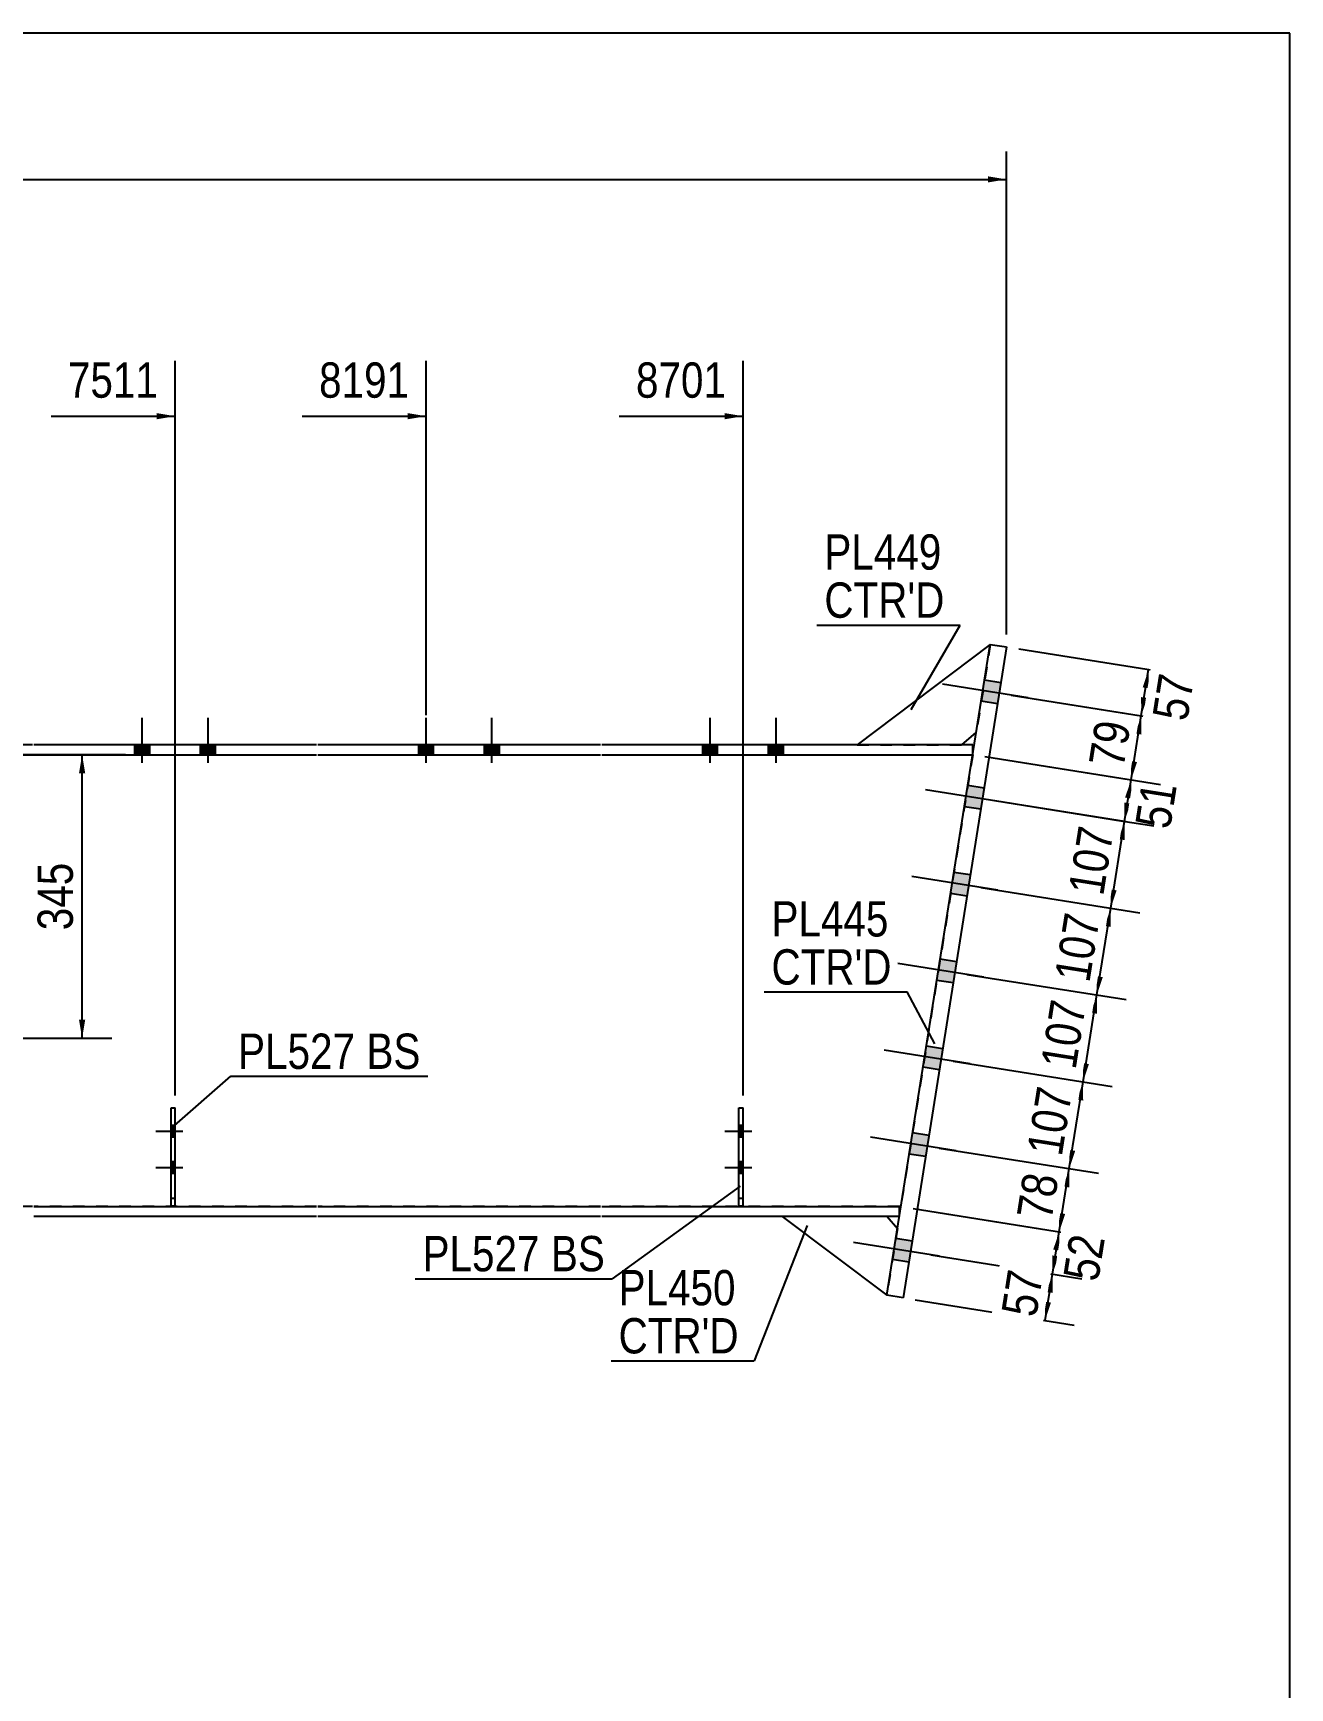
# Model space of a CAD drawing. Header units: millimetres. Extents: x -26 to 377, y -200 to 77.
# Drawn here: x 275 to 377, y -57.4 to 76.9 of the extents above; entities that cross this region are included whole.
import ezdxf

# ---------------------------------------------------------------- set-up
doc = ezdxf.new("R2010")
doc.units = ezdxf.units.MM
doc.linetypes.add('DXK_LINE_DOT1', pattern=[1.8814, 0.9407, -0.9407])
doc.linetypes.add('DXK_LINE_DOT2', pattern=[3.9198, 1.9599, -1.9599])
doc.styles.add('Arial Narrow', font='ARIALN.TTF', dxfattribs={"height": 0.2})

# ---------------------------------------------------------------- blocks, each defined once
blk = doc.blocks.new('Unknown-627307288-1211')
at = {"color": 5, "linetype": 'Continuous'}
for p, q in [((376.96, 76.87), (-23.04, 76.87)), ((376.96, -200.13), (376.96, 76.87))]:
    blk.add_line(p, q, dxfattribs=at)
blk = doc.blocks.new('Bolt-627307288-1239 - 1232')
at = {"linetype": 'Continuous'}
for points in [[(286.54, -12.7), (286.54, -11.76), (286.21, -11.76), (286.21, -12.7)], [(286.54, -15.65), (286.54, -14.71), (286.21, -14.71), (286.21, -15.65)]]:
    blk.add_hatch(color=3, dxfattribs=at).paths.add_polyline_path(points)
at = {"color": 3, "linetype": 'Continuous'}
for p, q in [((286.54, -11.76), (286.21, -11.76)), ((287.17, -12.23), (284.97, -12.23)), ((286.54, -12.7), (286.21, -12.7)), ((286.54, -14.71), (286.21, -14.71)), ((287.17, -15.18), (284.97, -15.18)), ((286.54, -15.65), (286.21, -15.65))]:
    blk.add_line(p, q, dxfattribs=at)
blk = doc.blocks.new('Part-627307288-1352 - 1232')
at = {"color": 2, "linetype": 'Continuous'}
for p, q in [((123.25, -18.33), (123.25, 18.33)), ((345.4, -18.33), (345.28, -18.33))]:
    blk.add_line(p, q, dxfattribs=at)
at = {"color": 7, "linetype": 'DXK_LINE_DOT1'}
for p, q in [((123.25, 18.33), (131.25, 18.33)), ((131.35, 18.33), (154.28, 18.33)), ((154.38, 18.33), (200.14, 18.33)), ((200.24, 18.33), (228.87, 18.33)), ((228.97, 18.33), (274.98, 18.33)), ((275.08, 18.33), (298.01, 18.33)), ((298.11, 18.33), (321.04, 18.33)), ((321.14, 18.33), (351.23, 18.33)), ((351.23, 18.33), (345.4, -18.33)), ((131.25, -18.33), (123.25, -18.33)), ((154.28, -18.33), (131.35, -18.33)), ((200.14, -18.33), (154.38, -18.33)), ((228.87, -18.33), (200.24, -18.33)), ((274.98, -18.33), (228.97, -18.33)), ((298.01, -18.33), (275.08, -18.33)), ((321.04, -18.33), (298.11, -18.33)), ((345.28, -18.33), (321.14, -18.33))]:
    blk.add_line(p, q, dxfattribs=at)
blk = doc.blocks.new('Part-627307288-1456 - 1232')
at = {"color": 2, "linetype": 'Continuous'}
for p, q in [((335.78, -19.13), (344.26, -25.52)), ((344.28, -19.13), (345.12, -20.12))]:
    blk.add_line(p, q, dxfattribs=at)
at = {"color": 7, "linetype": 'DXK_LINE_DOT1'}
for p, q in [((344.28, -19.13), (335.78, -19.13)), ((345.12, -20.12), (344.26, -25.52))]:
    blk.add_line(p, q, dxfattribs=at)
blk = doc.blocks.new('Part-627307288-1427 - 1232')
at = {"color": 2, "linetype": 'Continuous'}
for p, q in [((344.26, -25.52), (352.66, 27.28)), ((353.97, 27.07), (345.58, -25.73)), ((352.66, 27.28), (353.97, 27.07)), ((345.58, -25.73), (344.26, -25.52))]:
    blk.add_line(p, q, dxfattribs=at)
blk = doc.blocks.new('Bolt-627307288-1722 - 1232')
at = {"linetype": 'Continuous'}
for points in [[(353.24, 22.46), (353.51, 24.17), (352.2, 24.38), (351.92, 22.67)], [(353.24, 22.46), (353.51, 24.17), (352.2, 24.38), (351.92, 22.67)], [(351.88, 13.9), (352.15, 15.61), (350.84, 15.82), (350.56, 14.11)], [(351.88, 13.9), (352.15, 15.61), (350.84, 15.82), (350.56, 14.11)], [(350.76, 6.86), (351.03, 8.57), (349.71, 8.78), (349.44, 7.07)], [(350.76, 6.86), (351.03, 8.57), (349.71, 8.78), (349.44, 7.07)], [(349.64, -0.19), (349.91, 1.52), (348.59, 1.73), (348.32, 0.02)], [(349.64, -0.19), (349.91, 1.52), (348.59, 1.73), (348.32, 0.02)], [(348.52, -7.23), (348.79, -5.52), (347.47, -5.31), (347.2, -7.02)], [(348.52, -7.23), (348.79, -5.52), (347.47, -5.31), (347.2, -7.02)], [(347.4, -14.28), (347.67, -12.57), (346.35, -12.36), (346.08, -14.07)], [(347.4, -14.28), (347.67, -12.57), (346.35, -12.36), (346.08, -14.07)], [(346.04, -22.84), (346.31, -21.13), (344.99, -20.92), (344.72, -22.63)], [(346.04, -22.84), (346.31, -21.13), (344.99, -20.92), (344.72, -22.63)]]:
    blk.add_hatch(color=3, dxfattribs=at).paths.add_polyline_path(points)
at = {"color": 3, "linetype": 'Continuous'}
for p, q in [((353.51, 24.17), (352.2, 24.38)), ((353.51, 24.17), (352.2, 24.38)), ((355.74, 22.94), (348.77, 24.05)), ((355.74, 22.94), (348.77, 24.05)), ((353.24, 22.46), (351.92, 22.67)), ((353.24, 22.46), (351.92, 22.67)), ((354.38, 14.38), (347.41, 15.49)), ((354.38, 14.38), (347.41, 15.49)), ((352.15, 15.61), (350.84, 15.82)), ((352.15, 15.61), (350.84, 15.82)), ((351.88, 13.9), (350.56, 14.11)), ((351.88, 13.9), (350.56, 14.11)), ((353.26, 7.34), (346.29, 8.45)), ((353.26, 7.34), (346.29, 8.45)), ((351.03, 8.57), (349.71, 8.78)), ((351.03, 8.57), (349.71, 8.78)), ((350.76, 6.86), (349.44, 7.07)), ((350.76, 6.86), (349.44, 7.07)), ((352.14, 0.29), (345.17, 1.4)), ((352.14, 0.29), (345.17, 1.4)), ((349.91, 1.52), (348.59, 1.73)), ((349.91, 1.52), (348.59, 1.73)), ((349.64, -0.19), (348.32, 0.02)), ((349.64, -0.19), (348.32, 0.02)), ((348.79, -5.52), (347.47, -5.31)), ((348.79, -5.52), (347.47, -5.31)), ((351.02, -6.75), (344.05, -5.64)), ((351.02, -6.75), (344.05, -5.64)), ((348.52, -7.23), (347.2, -7.02)), ((348.52, -7.23), (347.2, -7.02)), ((349.9, -13.8), (342.93, -12.69)), ((349.9, -13.8), (342.93, -12.69)), ((347.67, -12.57), (346.35, -12.36)), ((347.67, -12.57), (346.35, -12.36)), ((347.4, -14.28), (346.08, -14.07)), ((347.4, -14.28), (346.08, -14.07)), ((348.54, -22.36), (341.56, -21.25)), ((348.54, -22.36), (341.56, -21.25)), ((346.31, -21.13), (344.99, -20.92)), ((346.31, -21.13), (344.99, -20.92)), ((346.04, -22.84), (344.72, -22.63)), ((346.04, -22.84), (344.72, -22.63))]:
    blk.add_line(p, q, dxfattribs=at)
blk = doc.blocks.new('Bolt-627307288-1240 - 1232')
at = {"color": 3, "linetype": 'DXK_LINE_DOT2'}
for p, q in [((332.61, -11.76), (332.27, -11.76)), ((333.14, -12.23), (332.27, -12.23)), ((332.61, -12.7), (332.27, -12.7)), ((332.61, -14.71), (332.27, -14.71)), ((333.14, -15.18), (332.27, -15.18)), ((332.61, -15.65), (332.27, -15.65))]:
    blk.add_line(p, q, dxfattribs=at)
blk = doc.blocks.new('Part-627307288-1685 - 1232')
at = {"color": 7, "linetype": 'DXK_LINE_DOT1'}
for p, q in [((286.21, -18.31), (286.21, -10.31)), ((286.21, -10.31), (286.54, -10.31)), ((286.54, -18.31), (286.54, -10.31)), ((286.21, -17.65), (286.54, -17.65)), ((286.54, -18.31), (286.21, -18.31))]:
    blk.add_line(p, q, dxfattribs=at)
blk = doc.blocks.new('Part-627307288-1374 - 1232')
at = {"color": 2, "linetype": 'Continuous'}
for p, q in [((208.24, 19.13), (208.24, 18.33)), ((228.87, 19.13), (208.24, 19.13)), ((274.98, 19.13), (228.97, 19.13)), ((298.01, 19.13), (275.08, 19.13)), ((321.04, 19.13), (298.11, 19.13)), ((351.23, 19.13), (321.14, 19.13)), ((351.23, 18.33), (351.23, 19.13)), ((208.24, 18.33), (228.87, 18.33)), ((228.97, 18.33), (274.98, 18.33)), ((275.08, 18.33), (298.01, 18.33)), ((298.11, 18.33), (321.04, 18.33)), ((321.14, 18.33), (351.23, 18.33))]:
    blk.add_line(p, q, dxfattribs=at)
blk = doc.blocks.new('Part-627307288-1485 - 1232')
at = {"color": 2, "linetype": 'Continuous'}
for p, q in [((352.66, 27.28), (341.86, 19.13)), ((350.36, 19.13), (351.52, 20.12))]:
    blk.add_line(p, q, dxfattribs=at)
at = {"color": 7, "linetype": 'DXK_LINE_DOT1'}
for p, q in [((352.66, 27.28), (351.52, 20.12)), ((341.86, 19.13), (350.36, 19.13))]:
    blk.add_line(p, q, dxfattribs=at)
blk = doc.blocks.new('Part-627307288-1636 - 1232')
at = {"color": 2, "linetype": 'Continuous'}
for p, q in [((275.08, -18.33), (298.01, -18.33)), ((298.11, -18.33), (321.04, -18.33)), ((321.14, -18.33), (345.28, -18.33)), ((345.28, -19.13), (345.28, -18.33)), ((298.01, -19.13), (275.08, -19.13)), ((321.04, -19.13), (298.11, -19.13)), ((345.28, -19.13), (321.14, -19.13))]:
    blk.add_line(p, q, dxfattribs=at)
at = {"color": 7, "linetype": 'DXK_LINE_DOT1'}
blk.add_line((345.28, -19.13), (345.28, -19.13), dxfattribs=at)
blk = doc.blocks.new('Part-627307288-1690 - 1232')
at = {"color": 2, "linetype": 'Continuous'}
for p, q in [((286.21, -18.31), (286.21, -10.31)), ((286.21, -10.31), (286.54, -10.31)), ((286.54, -18.31), (286.54, -10.31)), ((286.54, -18.31), (286.21, -18.31))]:
    blk.add_line(p, q, dxfattribs=at)
blk = doc.blocks.new('Bolt-627307288-1715 - 1232')
at = {"linetype": 'Continuous'}
for points in [[(332.61, -12.7), (332.61, -11.76), (332.27, -11.76), (332.27, -12.7)], [(332.61, -15.65), (332.61, -14.71), (332.27, -14.71), (332.27, -15.65)]]:
    blk.add_hatch(color=3, dxfattribs=at).paths.add_polyline_path(points)
at = {"color": 3, "linetype": 'Continuous'}
for p, q in [((332.61, -11.76), (332.27, -11.76)), ((333.32, -12.23), (331.12, -12.23)), ((332.61, -12.7), (332.27, -12.7)), ((332.61, -14.71), (332.27, -14.71)), ((333.32, -15.18), (331.12, -15.18)), ((332.61, -15.65), (332.27, -15.65))]:
    blk.add_line(p, q, dxfattribs=at)
blk = doc.blocks.new('Bolt-627307288-1721 - 1232')
at = {"color": 3, "linetype": 'DXK_LINE_DOT2'}
for p, q in [((286.54, -11.76), (286.21, -11.76)), ((287.07, -12.23), (286.21, -12.23)), ((286.54, -12.7), (286.21, -12.7)), ((286.54, -14.71), (286.21, -14.71)), ((287.07, -15.18), (286.21, -15.18)), ((286.54, -15.65), (286.21, -15.65))]:
    blk.add_line(p, q, dxfattribs=at)
blk = doc.blocks.new('Part-627307288-1790 - 1232')
at = {"color": 7, "linetype": 'DXK_LINE_DOT1'}
for p, q in [((332.27, -18.31), (332.27, -10.31)), ((332.27, -10.31), (332.61, -10.31)), ((332.61, -18.31), (332.61, -10.31)), ((332.27, -17.65), (332.61, -17.65)), ((332.61, -18.31), (332.27, -18.31))]:
    blk.add_line(p, q, dxfattribs=at)
blk = doc.blocks.new('Part-627307288-1795 - 1232')
at = {"color": 2, "linetype": 'Continuous'}
for p, q in [((332.27, -18.31), (332.27, -10.31)), ((332.27, -10.31), (332.61, -10.31)), ((332.61, -18.31), (332.61, -10.31)), ((332.61, -18.31), (332.27, -18.31))]:
    blk.add_line(p, q, dxfattribs=at)
blk = doc.blocks.new('Bolt-627307288-6350 - 1232')
at = {"linetype": 'Continuous'}
for points in [[(284.48, 19.13), (283.28, 19.13), (283.28, 18.33), (284.48, 18.33)], [(284.48, 19.13), (283.28, 19.13), (283.28, 18.33), (284.48, 18.33)], [(289.81, 19.13), (288.61, 19.13), (288.61, 18.33), (289.81, 18.33)], [(289.81, 19.13), (288.61, 19.13), (288.61, 18.33), (289.81, 18.33)]]:
    blk.add_hatch(color=3, dxfattribs=at).paths.add_polyline_path(points)
at = {"color": 3, "linetype": 'Continuous'}
for p, q in [((283.88, 17.67), (283.88, 21.33)), ((283.88, 17.67), (283.88, 21.33)), ((289.21, 17.67), (289.21, 21.33)), ((289.21, 17.67), (289.21, 21.33)), ((283.28, 18.33), (283.28, 19.13)), ((283.28, 18.33), (283.28, 19.13)), ((284.48, 18.33), (284.48, 19.13)), ((284.48, 18.33), (284.48, 19.13)), ((288.61, 18.33), (288.61, 19.13)), ((288.61, 18.33), (288.61, 19.13)), ((289.81, 18.33), (289.81, 19.13)), ((289.81, 18.33), (289.81, 19.13))]:
    blk.add_line(p, q, dxfattribs=at)
blk = doc.blocks.new('Bolt-627307288-6351 - 1232')
at = {"linetype": 'Continuous'}
for points in [[(307.51, 19.13), (306.31, 19.13), (306.31, 18.33), (307.51, 18.33)], [(307.51, 19.13), (306.31, 19.13), (306.31, 18.33), (307.51, 18.33)], [(312.84, 19.13), (311.64, 19.13), (311.64, 18.33), (312.84, 18.33)], [(312.84, 19.13), (311.64, 19.13), (311.64, 18.33), (312.84, 18.33)]]:
    blk.add_hatch(color=3, dxfattribs=at).paths.add_polyline_path(points)
at = {"color": 3, "linetype": 'Continuous'}
for p, q in [((306.91, 17.67), (306.91, 21.33)), ((306.91, 17.67), (306.91, 21.33)), ((312.24, 17.67), (312.24, 21.33)), ((312.24, 17.67), (312.24, 21.33)), ((306.31, 18.33), (306.31, 19.13)), ((306.31, 18.33), (306.31, 19.13)), ((307.51, 18.33), (307.51, 19.13)), ((307.51, 18.33), (307.51, 19.13)), ((311.64, 18.33), (311.64, 19.13)), ((311.64, 18.33), (311.64, 19.13)), ((312.84, 18.33), (312.84, 19.13)), ((312.84, 18.33), (312.84, 19.13))]:
    blk.add_line(p, q, dxfattribs=at)
blk = doc.blocks.new('Bolt-627307288-6352 - 1232')
at = {"linetype": 'Continuous'}
for points in [[(330.54, 19.13), (329.34, 19.13), (329.34, 18.33), (330.54, 18.33)], [(330.54, 19.13), (329.34, 19.13), (329.34, 18.33), (330.54, 18.33)], [(335.88, 19.13), (334.68, 19.13), (334.68, 18.33), (335.88, 18.33)], [(335.88, 19.13), (334.68, 19.13), (334.68, 18.33), (335.88, 18.33)]]:
    blk.add_hatch(color=3, dxfattribs=at).paths.add_polyline_path(points)
at = {"color": 3, "linetype": 'Continuous'}
for p, q in [((329.94, 17.67), (329.94, 21.33)), ((329.94, 17.67), (329.94, 21.33)), ((335.28, 17.67), (335.28, 21.33)), ((335.28, 17.67), (335.28, 21.33)), ((329.34, 18.33), (329.34, 19.13)), ((329.34, 18.33), (329.34, 19.13)), ((330.54, 18.33), (330.54, 19.13)), ((330.54, 18.33), (330.54, 19.13)), ((334.68, 18.33), (334.68, 19.13)), ((334.68, 18.33), (334.68, 19.13)), ((335.88, 18.33), (335.88, 19.13)), ((335.88, 18.33), (335.88, 19.13))]:
    blk.add_line(p, q, dxfattribs=at)
blk = doc.blocks.new('StraightDimension-627307288-6078 - 1232')
at = {"linetype": 'Continuous'}
for points in [[(358.58, -16.7), (359.06, -15.25), (359.07, -16.78)], [(358.73, -18.93), (358.25, -20.38), (358.23, -18.85)]]:
    blk.add_hatch(color=7, dxfattribs=at).paths.add_polyline_path(points)
at = {"color": 7, "linetype": 'Continuous'}
for p, q in [((348.52, -13.58), (361.43, -15.63)), ((358.25, -20.38), (359.06, -15.25)), ((346.39, -18.49), (360.62, -20.75))]:
    blk.add_line(p, q, dxfattribs=at)
at = {"color": 0}
blk.add_wipeout([(358.89, -15.39), (354.74, -14.73), (353.98, -19.53), (358.12, -20.19)], dxfattribs=at)
at = {"color": 3, "style": 'Arial Narrow'}
blk.add_text('78', height=2.863, rotation=80.9647, dxfattribs=at).set_placement((357.62, -19.5))
blk = doc.blocks.new('StraightDimension-627307288-6073 - 1232')
at = {"linetype": 'Continuous'}
for points in [[(363.59, 14.85), (364.08, 16.29), (364.09, 14.77)], [(364.02, 14.37), (363.54, 12.92), (363.53, 14.45)]]:
    blk.add_hatch(color=7, dxfattribs=at).paths.add_polyline_path(points)
at = {"color": 7, "linetype": 'Continuous'}
for p, q in [((352.22, 18.18), (366.3, 15.94)), ((363.54, 12.92), (364.08, 16.29)), ((353, 14.6), (365.76, 12.57))]:
    blk.add_line(p, q, dxfattribs=at)
at = {"color": 0}
blk.add_wipeout([(368.49, 16.32), (364.34, 16.98), (363.58, 12.19), (367.72, 11.53)], dxfattribs=at)
at = {"color": 3, "style": 'Arial Narrow'}
blk.add_text('51', height=2.863, rotation=80.9647, dxfattribs=at).set_placement((367.22, 12.21))
blk = doc.blocks.new('StraightDimension-627307288-2084 - 1232')
at = {"linetype": 'Continuous'}
for points in [[(205.93, 16.83), (206.18, 18.33), (206.43, 16.83)], [(206.43, -12.21), (206.18, -13.71), (205.93, -12.21)]]:
    blk.add_hatch(color=7, dxfattribs=at).paths.add_polyline_path(points)
at = {"color": 7, "linetype": 'Continuous'}
for p, q in [((282.53, 18.33), (203.93, 18.33)), ((206.18, -13.71), (206.18, 18.33)), ((215.46, -13.71), (203.93, -13.71))]:
    blk.add_line(p, q, dxfattribs=at)
at = {"color": 0, "linetype": 'Continuous'}
blk.add_wipeout([(211.28, 11.77), (207.08, 11.77), (207.08, -7.14), (211.28, -7.14)], dxfattribs=at)
at = {"color": 3, "linetype": 'Continuous', "style": 'Arial Narrow'}
blk.add_text('TYP(U.O.N)', height=2.863, rotation=90.0002, dxfattribs=at).set_placement((210.68, -6.54))
at = {"color": 0}
blk.add_wipeout([(206.03, 5.66), (201.83, 5.66), (201.83, -1.03), (206.03, -1.03)], dxfattribs=at)
at = {"color": 3, "style": 'Arial Narrow'}
blk.add_text('481', height=2.863, rotation=90.0002, dxfattribs=at).set_placement((205.43, -0.43))
blk = doc.blocks.new('StraightDimension-627307288-7084 - 1232')
at = {"linetype": 'Continuous'}
blk.add_hatch(color=7, dxfattribs=at).paths.add_polyline_path([(352.47, 65.25), (353.97, 65), (352.47, 64.75)])
at = {"color": 7, "linetype": 'Continuous'}
for p, q in [((353.97, 28.07), (353.97, 67.25)), ((-1.33, 65), (353.97, 65))]:
    blk.add_line(p, q, dxfattribs=at)
blk = doc.blocks.new('StraightDimension-627307288-6072 - 1232')
at = {"linetype": 'Continuous'}
for points in [[(364.42, 20.04), (364.9, 21.48), (364.91, 19.96)], [(364.56, 17.73), (364.08, 16.29), (364.06, 17.81)]]:
    blk.add_hatch(color=7, dxfattribs=at).paths.add_polyline_path(points)
at = {"color": 7, "linetype": 'Continuous'}
for p, q in [((354.36, 23.16), (367.27, 21.11)), ((364.08, 16.29), (364.9, 21.48)), ((352.22, 18.18), (366.45, 15.91))]:
    blk.add_line(p, q, dxfattribs=at)
at = {"color": 0}
blk.add_wipeout([(364.72, 21.31), (360.57, 21.97), (359.81, 17.17), (363.96, 16.51)], dxfattribs=at)
at = {"color": 3, "style": 'Arial Narrow'}
blk.add_text('79', height=2.863, rotation=80.9647, dxfattribs=at).set_placement((363.46, 17.2))
blk = doc.blocks.new('StraightDimension-627307288-6076 - 1232')
at = {"linetype": 'Continuous'}
for points in [[(360.82, -2.61), (361.3, -1.16), (361.31, -2.69)], [(360.66, -6.77), (360.18, -8.21), (360.17, -6.69)]]:
    blk.add_hatch(color=7, dxfattribs=at).paths.add_polyline_path(points)
at = {"color": 7, "linetype": 'Continuous'}
for p, q in [((350.76, 0.51), (363.67, -1.54)), ((360.18, -8.21), (361.3, -1.16)), ((349.64, -6.53), (362.55, -8.59))]:
    blk.add_line(p, q, dxfattribs=at)
at = {"color": 0}
blk.add_wipeout([(361.12, -1.36), (356.97, -0.7), (355.92, -7.3), (360.07, -7.96)], dxfattribs=at)
at = {"color": 3, "style": 'Arial Narrow'}
blk.add_text('107', height=2.863, rotation=80.9647, dxfattribs=at).set_placement((359.57, -7.28))
blk = doc.blocks.new('StraightDimension-627307288-5304 - 1232')
at = {"linetype": 'Continuous'}
for points in [[(278.75, 16.83), (279, 18.33), (279.25, 16.83)], [(279.25, -3.17), (279, -4.67), (278.75, -3.17)]]:
    blk.add_hatch(color=7, dxfattribs=at).paths.add_polyline_path(points)
at = {"color": 7, "linetype": 'Continuous'}
for p, q in [((269.67, 18.33), (281.4, 18.33)), ((279, -4.67), (279, 18.33)), ((242.98, -4.67), (281.4, -4.67))]:
    blk.add_line(p, q, dxfattribs=at)
at = {"color": 0}
blk.add_wipeout([(278.85, 10.17), (274.65, 10.17), (274.65, 3.49), (278.85, 3.49)], dxfattribs=at)
at = {"color": 3, "style": 'Arial Narrow'}
blk.add_text('345', height=2.863, rotation=90.0002, dxfattribs=at).set_placement((278.25, 4.09))
blk = doc.blocks.new('StraightDimension-627307288-6071 - 1232')
at = {"linetype": 'Continuous'}
for points in [[(365.02, 23.79), (365.5, 25.24), (365.51, 23.72)], [(365.38, 22.93), (364.9, 21.48), (364.89, 23)]]:
    blk.add_hatch(color=7, dxfattribs=at).paths.add_polyline_path(points)
at = {"color": 7, "linetype": 'Continuous'}
for p, q in [((354.96, 26.91), (367.72, 24.88)), ((364.9, 21.48), (365.5, 25.24)), ((354.36, 23.16), (367.12, 21.13))]:
    blk.add_line(p, q, dxfattribs=at)
at = {"color": 0}
blk.add_wipeout([(369.88, 25.08), (365.73, 25.73), (364.97, 20.94), (369.12, 20.28)], dxfattribs=at)
at = {"color": 3, "style": 'Arial Narrow'}
blk.add_text('57', height=2.863, rotation=80.9647, dxfattribs=at).set_placement((368.62, 20.97))
blk = doc.blocks.new('StraightDimension-627307288-6074 - 1232')
at = {"linetype": 'Continuous'}
for points in [[(363.06, 11.48), (363.54, 12.92), (363.55, 11.4)], [(362.9, 7.32), (362.42, 5.88), (362.41, 7.4)]]:
    blk.add_hatch(color=7, dxfattribs=at).paths.add_polyline_path(points)
at = {"color": 7, "linetype": 'Continuous'}
for p, q in [((353, 14.6), (365.91, 12.55)), ((362.42, 5.88), (363.54, 12.92)), ((351.88, 7.56), (364.79, 5.5))]:
    blk.add_line(p, q, dxfattribs=at)
at = {"color": 0}
blk.add_wipeout([(363.36, 12.73), (359.21, 13.39), (358.16, 6.78), (362.31, 6.13)], dxfattribs=at)
at = {"color": 3, "style": 'Arial Narrow'}
blk.add_text('107', height=2.863, rotation=80.9647, dxfattribs=at).set_placement((361.81, 6.81))
blk = doc.blocks.new('StraightDimension-627307288-6075 - 1232')
at = {"linetype": 'Continuous'}
for points in [[(361.94, 4.44), (362.42, 5.88), (362.43, 4.36)], [(361.78, 0.28), (361.3, -1.16), (361.29, 0.36)]]:
    blk.add_hatch(color=7, dxfattribs=at).paths.add_polyline_path(points)
at = {"color": 7, "linetype": 'Continuous'}
for p, q in [((351.88, 7.56), (364.79, 5.5)), ((361.3, -1.16), (362.42, 5.88)), ((350.76, 0.51), (363.67, -1.54))]:
    blk.add_line(p, q, dxfattribs=at)
at = {"color": 0}
blk.add_wipeout([(362.24, 5.68), (358.09, 6.34), (357.04, -0.26), (361.19, -0.92)], dxfattribs=at)
at = {"color": 3, "style": 'Arial Narrow'}
blk.add_text('107', height=2.863, rotation=80.9647, dxfattribs=at).set_placement((360.69, -0.23))
blk = doc.blocks.new('StraightDimension-627307288-6077 - 1232')
at = {"linetype": 'Continuous'}
for points in [[(359.7, -9.65), (360.18, -8.21), (360.19, -9.73)], [(359.54, -13.81), (359.06, -15.25), (359.05, -13.73)]]:
    blk.add_hatch(color=7, dxfattribs=at).paths.add_polyline_path(points)
at = {"color": 7, "linetype": 'Continuous'}
for p, q in [((349.64, -6.53), (362.55, -8.59)), ((359.06, -15.25), (360.18, -8.21)), ((348.52, -13.58), (361.43, -15.63))]:
    blk.add_line(p, q, dxfattribs=at)
at = {"color": 0}
blk.add_wipeout([(360, -8.41), (355.85, -7.75), (354.8, -14.35), (358.95, -15.01)], dxfattribs=at)
at = {"color": 3, "style": 'Arial Narrow'}
blk.add_text('107', height=2.863, rotation=80.9647, dxfattribs=at).set_placement((358.45, -14.32))
blk = doc.blocks.new('StraightDimension-627307288-6079 - 1232')
at = {"linetype": 'Continuous'}
for points in [[(357.76, -21.82), (358.25, -20.38), (358.26, -21.9)], [(358.18, -22.37), (357.7, -23.81), (357.69, -22.29)]]:
    blk.add_hatch(color=7, dxfattribs=at).paths.add_polyline_path(points)
at = {"color": 7, "linetype": 'Continuous'}
for p, q in [((346.39, -18.49), (360.47, -20.73)), ((357.7, -23.81), (358.25, -20.38)), ((347.84, -22.25), (359.92, -24.17))]:
    blk.add_line(p, q, dxfattribs=at)
at = {"color": 0}
blk.add_wipeout([(362.65, -20.38), (358.5, -19.72), (357.74, -24.52), (361.89, -25.18)], dxfattribs=at)
at = {"color": 3, "style": 'Arial Narrow'}
blk.add_text('52', height=2.863, rotation=80.9647, dxfattribs=at).set_placement((361.39, -24.49))
blk = doc.blocks.new('StraightDimension-627307288-6080 - 1232')
at = {"linetype": 'Continuous'}
for points in [[(357.22, -25.26), (357.7, -23.81), (357.71, -25.33)], [(357.58, -26.12), (357.1, -27.57), (357.09, -26.05)]]:
    blk.add_hatch(color=7, dxfattribs=at).paths.add_polyline_path(points)
at = {"color": 7, "linetype": 'Continuous'}
for p, q in [((347.84, -22.25), (360.07, -24.19)), ((357.1, -27.57), (357.7, -23.81)), ((346.56, -25.89), (359.47, -27.94))]:
    blk.add_line(p, q, dxfattribs=at)
at = {"color": 0}
blk.add_wipeout([(357.63, -23.27), (353.49, -22.61), (352.72, -27.4), (356.87, -28.06)], dxfattribs=at)
at = {"color": 3, "style": 'Arial Narrow'}
blk.add_text('57', height=2.863, rotation=80.9647, dxfattribs=at).set_placement((356.37, -27.38))
blk = doc.blocks.new('StraightDimension-627307288-9032 - 1232')
at = {"linetype": 'Continuous'}
blk.add_hatch(color=7, dxfattribs=at).paths.add_polyline_path([(331.11, 46.04), (332.61, 45.79), (331.11, 45.54)])
at = {"color": 7, "linetype": 'Continuous'}
for p, q in [((332.61, -9.31), (332.61, 50.29)), ((322.55, 45.79), (332.61, 45.79))]:
    blk.add_line(p, q, dxfattribs=at)
at = {"color": 0}
blk.add_wipeout([(331.83, 46.69), (331.83, 50.89), (323.32, 50.89), (323.32, 46.69)], dxfattribs=at)
at = {"color": 3, "style": 'Arial Narrow'}
blk.add_text('8701', height=2.863, dxfattribs=at).set_placement((323.92, 47.29))
blk = doc.blocks.new('StraightDimension-627307288-9033 - 1232')
at = {"linetype": 'Continuous'}
blk.add_hatch(color=7, dxfattribs=at).paths.add_polyline_path([(305.41, 46.04), (306.91, 45.79), (305.41, 45.54)])
at = {"color": 7, "linetype": 'Continuous'}
for p, q in [((306.91, 21.53), (306.91, 50.29)), ((296.85, 45.79), (306.91, 45.79))]:
    blk.add_line(p, q, dxfattribs=at)
at = {"color": 0}
blk.add_wipeout([(306.13, 46.69), (306.13, 50.89), (297.62, 50.89), (297.62, 46.69)], dxfattribs=at)
at = {"color": 3, "style": 'Arial Narrow'}
blk.add_text('8191', height=2.863, dxfattribs=at).set_placement((298.22, 47.29))
blk = doc.blocks.new('StraightDimension-627307288-9034 - 1232')
at = {"linetype": 'Continuous'}
blk.add_hatch(color=7, dxfattribs=at).paths.add_polyline_path([(285.04, 46.04), (286.54, 45.79), (285.04, 45.54)])
at = {"color": 7, "linetype": 'Continuous'}
for p, q in [((286.54, -9.31), (286.54, 50.29)), ((276.48, 45.79), (286.54, 45.79))]:
    blk.add_line(p, q, dxfattribs=at)
at = {"color": 0}
blk.add_wipeout([(285.77, 46.69), (285.77, 50.89), (277.25, 50.89), (277.25, 46.69)], dxfattribs=at)
at = {"color": 3, "style": 'Arial Narrow'}
blk.add_text('7511', height=2.863, dxfattribs=at).set_placement((277.85, 47.29))
blk = doc.blocks.new('Mark-627307288-1452 - 1232')
at = {"color": 7, "linetype": 'Continuous'}
blk.add_line((337.81, -19.87), (333.51, -30.84), dxfattribs=at)
at = {"color": 0}
for points in [[(332.01, -26.34), (332.01, -23.34), (322.51, -23.34), (322.51, -26.34)], [(332.26, -30.24), (332.26, -27.24), (322.51, -27.24), (322.51, -30.24)]]:
    blk.add_wipeout(points, dxfattribs=at)
for points in [[(332.01, -26.34), (332.01, -23.34), (322.51, -23.34), (322.51, -26.34)], [(332.26, -30.24), (332.26, -27.24), (322.51, -27.24), (322.51, -30.24)]]:
    blk.add_wipeout(points, dxfattribs=at)
at = {"color": 7, "linetype": 'Continuous'}
blk.add_line((321.91, -30.84), (333.51, -30.84), dxfattribs=at)
at = {"color": 3, "style": 'Arial Narrow'}
blk.add_text('PL450', height=2.863, dxfattribs=at).set_placement((322.51, -26.34))
at = {"color": 1, "style": 'Arial Narrow'}
blk.add_text("CTR'D", height=2.863, dxfattribs=at).set_placement((322.51, -30.24))
blk = doc.blocks.new('Mark-627307288-1423 - 1232')
at = {"color": 7, "linetype": 'Continuous'}
blk.add_line((348.15, -5.12), (345.92, -0.92), dxfattribs=at)
at = {"color": 0}
for points in [[(344.42, 3.58), (344.42, 6.58), (334.91, 6.58), (334.91, 3.58)], [(344.67, -0.32), (344.67, 2.68), (334.91, 2.68), (334.91, -0.32)]]:
    blk.add_wipeout(points, dxfattribs=at)
for points in [[(344.42, 3.58), (344.42, 6.58), (334.91, 6.58), (334.91, 3.58)], [(344.67, -0.32), (344.67, 2.68), (334.91, 2.68), (334.91, -0.32)]]:
    blk.add_wipeout(points, dxfattribs=at)
at = {"color": 7, "linetype": 'Continuous'}
blk.add_line((334.31, -0.92), (345.92, -0.92), dxfattribs=at)
at = {"color": 3, "style": 'Arial Narrow'}
blk.add_text('PL445', height=2.863, dxfattribs=at).set_placement((334.91, 3.58))
at = {"color": 1, "style": 'Arial Narrow'}
blk.add_text("CTR'D", height=2.863, dxfattribs=at).set_placement((334.91, -0.32))
blk = doc.blocks.new('Mark-627307288-1481 - 1232')
at = {"color": 0}
for points in [[(348.71, 33.34), (348.71, 36.34), (339.2, 36.34), (339.2, 33.34)], [(348.96, 29.44), (348.96, 32.44), (339.2, 32.44), (339.2, 29.44)]]:
    blk.add_wipeout(points, dxfattribs=at)
for points in [[(348.71, 33.34), (348.71, 36.34), (339.2, 36.34), (339.2, 33.34)], [(348.96, 29.44), (348.96, 32.44), (339.2, 32.44), (339.2, 29.44)]]:
    blk.add_wipeout(points, dxfattribs=at)
at = {"color": 7, "linetype": 'Continuous'}
for p in [(338.6, 28.84), (346.25, 21.99)]:
    blk.add_line(p, (350.21, 28.84), dxfattribs=at)
at = {"color": 3, "style": 'Arial Narrow'}
blk.add_text('PL449', height=2.863, dxfattribs=at).set_placement((339.2, 33.34))
at = {"color": 1, "style": 'Arial Narrow'}
blk.add_text("CTR'D", height=2.863, dxfattribs=at).set_placement((339.2, 29.44))
blk = doc.blocks.new('MarkSet-627307288-2254 - 1232')
at = {"color": 0}
for points in [[(301.16, -7.16), (301.16, -4.16), (291.65, -4.16), (291.65, -7.16)], [(306.44, -7.16), (306.44, -4.16), (302.06, -4.16), (302.06, -7.16)]]:
    blk.add_wipeout(points, dxfattribs=at)
for points in [[(301.16, -7.16), (301.16, -4.16), (291.65, -4.16), (291.65, -7.16)], [(306.44, -7.16), (306.44, -4.16), (302.06, -4.16), (302.06, -7.16)]]:
    blk.add_wipeout(points, dxfattribs=at)
at = {"color": 7, "linetype": 'Continuous'}
for p, q in [((286.29, -11.95), (291.05, -7.76)), ((291.05, -7.76), (307.04, -7.76))]:
    blk.add_line(p, q, dxfattribs=at)
at = {"color": 3, "style": 'Arial Narrow'}
for s, p in [('PL527', (291.65, -7.16)), ('BS', (302.06, -7.16))]:
    blk.add_text(s, height=2.863, dxfattribs=at).set_placement(p)
blk = doc.blocks.new('MarkSet-627307288-2281 - 1232')
at = {"color": 0}
for points in [[(316.12, -23.58), (316.12, -20.58), (306.61, -20.58), (306.61, -23.58)], [(321.4, -23.58), (321.4, -20.58), (317.02, -20.58), (317.02, -23.58)]]:
    blk.add_wipeout(points, dxfattribs=at)
for points in [[(316.12, -23.58), (316.12, -20.58), (306.61, -20.58), (306.61, -23.58)], [(321.4, -23.58), (321.4, -20.58), (317.02, -20.58), (317.02, -23.58)]]:
    blk.add_wipeout(points, dxfattribs=at)
at = {"color": 7, "linetype": 'Continuous'}
for p in [(332.36, -16.68), (306.01, -24.18)]:
    blk.add_line(p, (322, -24.18), dxfattribs=at)
at = {"color": 3, "style": 'Arial Narrow'}
for s, p in [('PL527', (306.61, -23.58)), ('BS', (317.02, -23.58))]:
    blk.add_text(s, height=2.863, dxfattribs=at).set_placement(p)

msp = doc.modelspace()

# ---------------------------------------------------------------- block references
for name in ['Unknown-627307288-1211', 'Part-627307288-1485 - 1232', 'Part-627307288-1427 - 1232', 'Bolt-627307288-1722 - 1232', 'Bolt-627307288-6350 - 1232', 'Bolt-627307288-6351 - 1232', 'Bolt-627307288-6352 - 1232', 'Part-627307288-1374 - 1232', 'Part-627307288-1352 - 1232', 'Part-627307288-1685 - 1232', 'Part-627307288-1690 - 1232', 'Part-627307288-1790 - 1232', 'Part-627307288-1795 - 1232', 'Bolt-627307288-1239 - 1232', 'Bolt-627307288-1721 - 1232', 'Bolt-627307288-1715 - 1232', 'Bolt-627307288-1240 - 1232', 'Part-627307288-1636 - 1232', 'Part-627307288-1456 - 1232']:
    msp.add_blockref(name, (0, 0))

# ---------------------------------------------------------------- next in the draw order: block references
for name in ['StraightDimension-627307288-7084 - 1232', 'StraightDimension-627307288-2084 - 1232', 'StraightDimension-627307288-6073 - 1232', 'Mark-627307288-1423 - 1232', 'StraightDimension-627307288-6076 - 1232', 'StraightDimension-627307288-6078 - 1232', 'Mark-627307288-1452 - 1232']:
    msp.add_blockref(name, (0, 0))

# ---------------------------------------------------------------- next in the draw order: block references
for name in ['StraightDimension-627307288-9033 - 1232', 'StraightDimension-627307288-9032 - 1232', 'Mark-627307288-1481 - 1232', 'StraightDimension-627307288-6072 - 1232', 'StraightDimension-627307288-5304 - 1232', 'StraightDimension-627307288-6074 - 1232', 'StraightDimension-627307288-6077 - 1232', 'MarkSet-627307288-2281 - 1232', 'StraightDimension-627307288-6079 - 1232']:
    msp.add_blockref(name, (0, 0))

# ---------------------------------------------------------------- next in the draw order: block references
for name in ['StraightDimension-627307288-9034 - 1232', 'StraightDimension-627307288-6071 - 1232', 'StraightDimension-627307288-6075 - 1232', 'StraightDimension-627307288-6080 - 1232']:
    msp.add_blockref(name, (0, 0))

# ---------------------------------------------------------------- next in the draw order: block references
msp.add_blockref('MarkSet-627307288-2254 - 1232', (0, 0))

doc.saveas('drawing.dxf')
